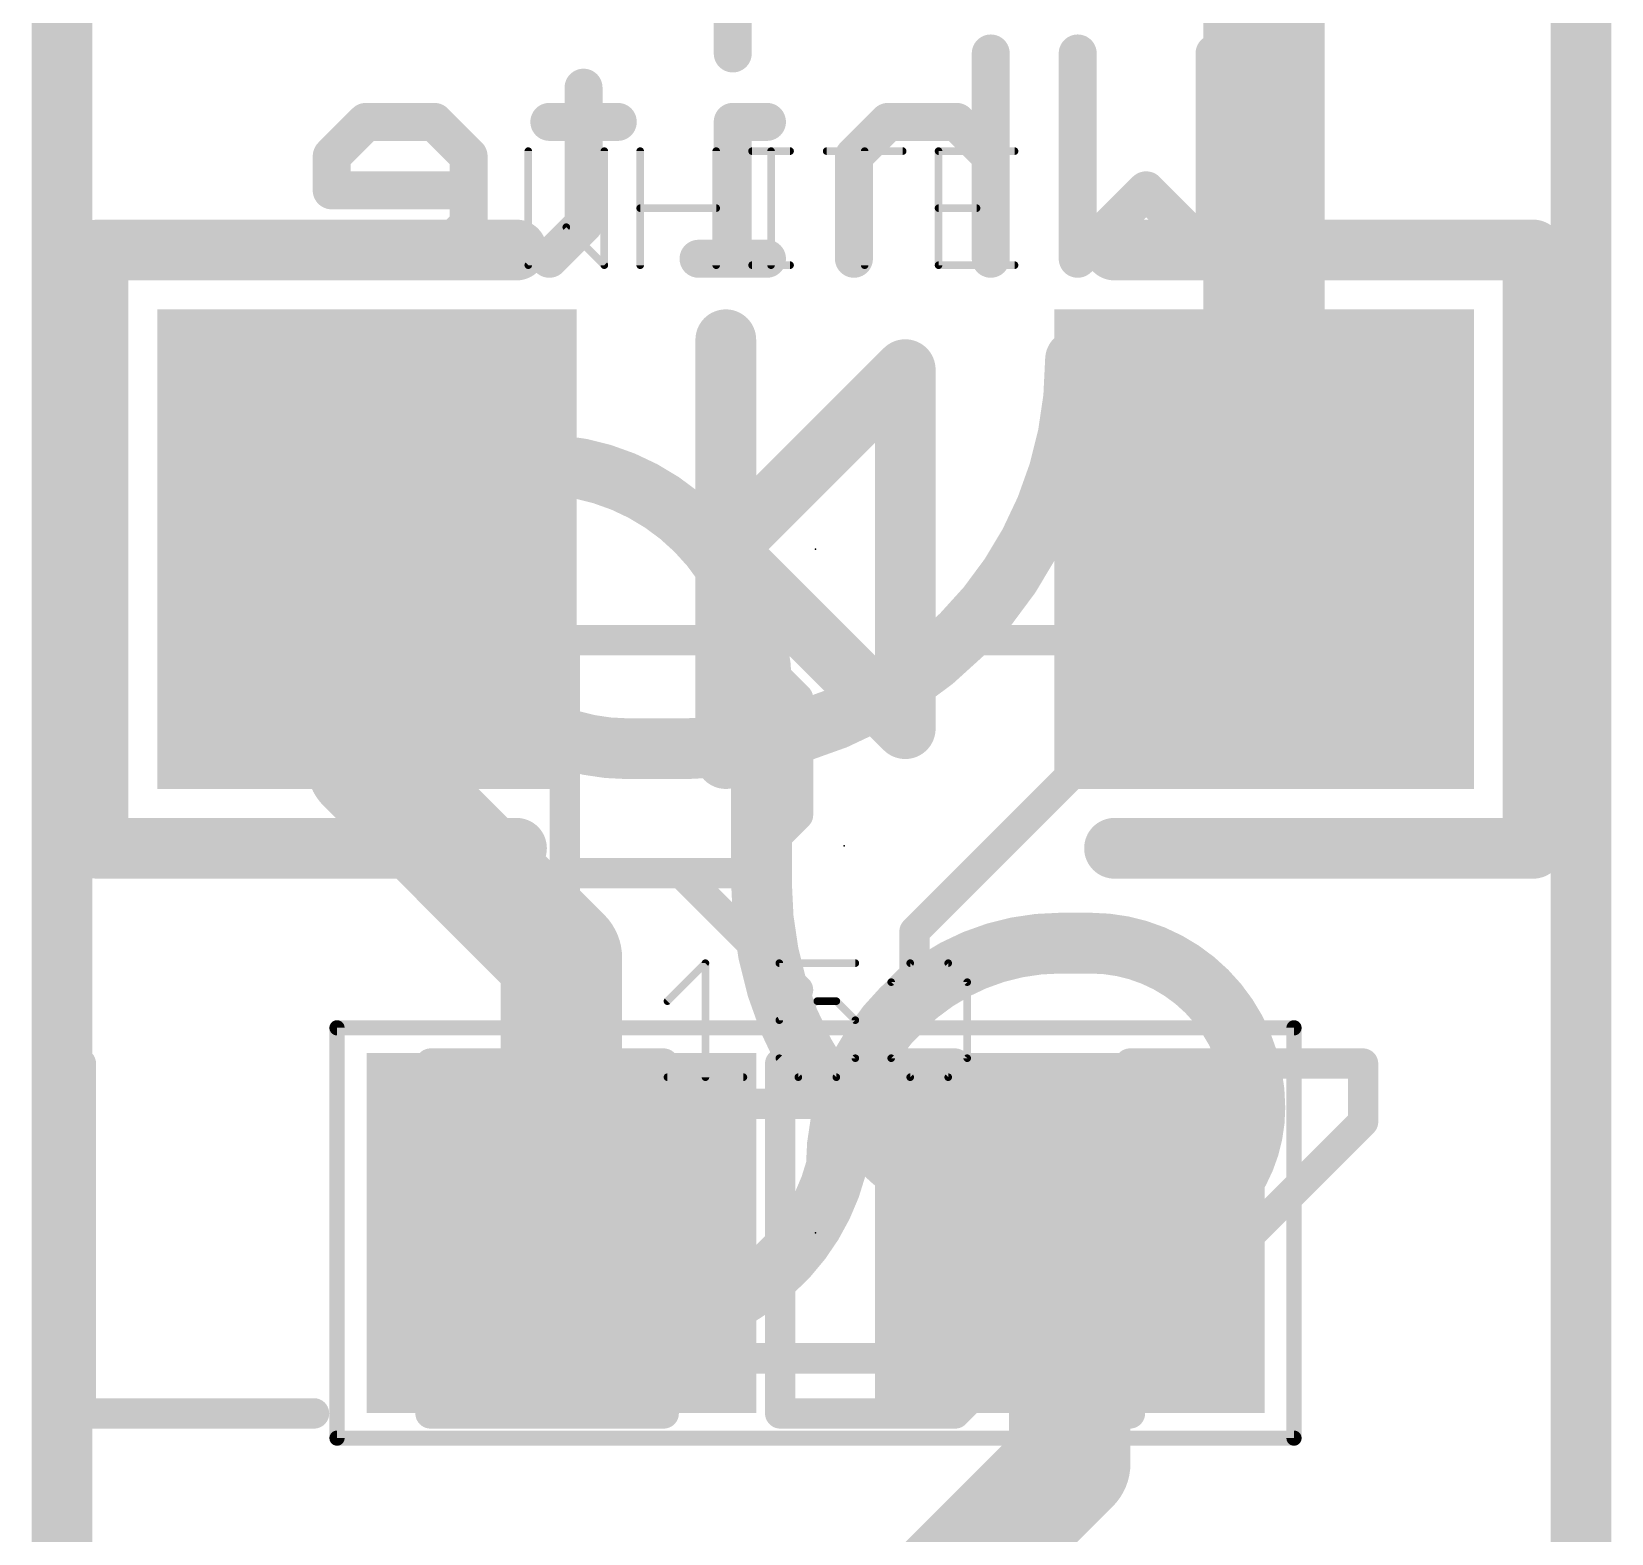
# Model space of a CAD drawing. Extents: x -10 to 102, y -14 to 18.
# Drawn here: x 0.41 to 5.69, y 3.14 to 8.16 of the extents above; entities that cross this region are included whole.
import ezdxf

# ---------------------------------------------------------------- set-up
doc = ezdxf.new("R2010")
doc.units = 0
for name, color, linetype in [('1', 12, 'CONTINUOUS'), ('20', 53, 'CONTINUOUS'), ('21', 41, 'CONTINUOUS'), ('22', 40, 'CONTINUOUS'), ('23', 53, 'CONTINUOUS'), ('24', 53, 'CONTINUOUS'), ('25', 253, 'CONTINUOUS'), ('27', 253, 'CONTINUOUS'), ('29', 40, 'CONTINUOUS'), ('31', 253, 'CONTINUOUS'), ('39', 12, 'CONTINUOUS'), ('51', 53, 'CONTINUOUS')]:
    doc.layers.add(name, color=color, linetype=linetype)

# ---------------------------------------------------------------- blocks, each defined once
blk = doc.blocks.new('RECT')
blk.add_solid([(-0.5, -0.5), (0.5, -0.5), (-0.5, 0.5), (0.5, 0.5)])

msp = doc.modelspace()

# ---------------------------------------------------------------- linework, layer by layer
at = {"layer": '1'}
for points, const_width in [([(4.528, 6.427), (4.528, 8.553)], 0.4064), ([(1.528, 6.427), (1.528, 5.711)], 0.4064), ([(1.528, 5.711), (1.9685, 5.2705)], 0.4064), ([(1.9685, 5.2705), (2.178, 5.061)], 0.4064), ([(1.9685, 5.2705), (2.032, 5.207)], 0.254), ([(2.178, 5.061), (2.178, 4.141)], 0.4064), ([(3.878, 4.141), (3.878, 3.37)], 0.4064), ([(3.878, 3.37), (3.048, 2.54)], 0.4064)]:
    msp.add_lwpolyline(points, dxfattribs=dict(at, const_width=const_width))
for points, const_width in [([(1.6296, 6.427, 1), (1.4264, 6.427)], 0.2032), ([(4.4264, 6.427, 1), (4.6296, 6.427)], 0.2032), ([(1.5998, 5.7828, 1), (1.4562, 5.6392)], 0.2032), ([(1.4264, 5.711, 1), (1.6296, 5.711)], 0.2032), ([(2.0403, 5.3423, 1), (1.8967, 5.1987)], 0.2032), ([(1.8967, 5.1987, 1), (2.0403, 5.3423)], 0.2032), ([(2.0134, 5.3154, 1), (1.9236, 5.2256)], 0.127), ([(1.9871, 5.1621, 1), (2.0769, 5.2519)], 0.127), ([(2.2796, 5.061, 1), (2.0764, 5.061)], 0.2032), ([(2.1062, 4.9892, 1), (2.2498, 5.1328)], 0.2032), ([(3.9796, 4.141, 1), (3.7764, 4.141)], 0.2032), ([(2.0764, 4.141, 1), (2.2796, 4.141)], 0.2032), ([(3.9498, 3.2982, 1), (3.8062, 3.4418)], 0.2032), ([(3.7764, 3.37, 1), (3.9796, 3.37)], 0.2032)]:
    msp.add_lwpolyline(points, format="xyb", dxfattribs=dict(at, const_width=const_width))
at = {"layer": '20', "const_width": 0.2032}
for points in [[(0.508, 1.778), (0.508, 9.652)], [(5.588, 9.652), (5.588, 1.778)]]:
    msp.add_lwpolyline(points, dxfattribs=at)
at = {"layer": '21', "const_width": 0.2032}
for points in [[(0.628, 5.427), (0.628, 7.427)], [(0.628, 7.427), (2.028, 7.427)], [(5.428, 7.427), (4.028, 7.427)], [(5.428, 5.427), (5.428, 7.427)], [(2.728, 6.427), (2.728, 7.127)], [(3.328, 7.027), (2.728, 6.427)], [(3.328, 5.827), (3.328, 7.027)], [(2.728, 5.727), (2.728, 6.427)], [(2.728, 6.427), (3.328, 5.827)], [(2.028, 5.427), (0.628, 5.427)], [(4.028, 5.427), (5.428, 5.427)]]:
    msp.add_lwpolyline(points, dxfattribs=at)
at = {"layer": '21', "const_width": 0.1016}
for points in [[(0.6788, 7.427, 1), (0.5772, 7.427)], [(0.628, 7.4778, 1), (0.628, 7.3762)], [(2.028, 7.3762, 1), (2.028, 7.4778)], [(4.028, 7.4778, 1), (4.028, 7.3762)], [(5.4788, 7.427, 1), (5.3772, 7.427)], [(5.428, 7.3762, 1), (5.428, 7.4778)], [(2.7788, 7.127, 1), (2.6772, 7.127)], [(3.3788, 7.027, 1), (3.2772, 7.027)], [(3.3639, 6.9911, 1), (3.2921, 7.0629)], [(2.7788, 6.427, 1), (2.6772, 6.427)], [(2.7639, 6.4629, 1), (2.6921, 6.3911)], [(2.6921, 6.4629, 1), (2.7639, 6.3911)], [(2.6772, 6.427, 1), (2.7788, 6.427)], [(3.2772, 5.827, 1), (3.3788, 5.827)], [(3.2921, 5.7911, 1), (3.3639, 5.8629)], [(2.6772, 5.727, 1), (2.7788, 5.727)], [(0.628, 5.4778, 1), (0.628, 5.3762)], [(2.028, 5.3762, 1), (2.028, 5.4778)], [(4.028, 5.4778, 1), (4.028, 5.3762)], [(5.428, 5.3762, 1), (5.428, 5.4778)], [(0.5772, 5.427, 1), (0.6788, 5.427)], [(5.3772, 5.427, 1), (5.4788, 5.427)]]:
    msp.add_lwpolyline(points, format="xyb", dxfattribs=at)
at = {"layer": '22'}
for points, const_width in [([(2.7512, 8.1985), (2.7512, 8.0841)], 0.127), ([(3.614, 8.0841), (3.614, 7.3978)], 0.127), ([(3.9049, 7.3978), (3.9049, 8.0841)], 0.127), ([(4.3624, 8.0841), (4.3624, 7.3978)], 0.127), ([(2.2523, 7.9697), (2.2523, 7.5121)], 0.127), ([(1.5245, 7.8553), (1.4101, 7.7409)], 0.127), ([(1.7533, 7.8553), (1.5245, 7.8553)], 0.127), ([(1.8677, 7.7409), (1.7533, 7.8553)], 0.127), ([(2.3667, 7.8553), (2.1379, 7.8553)], 0.127), ([(2.8656, 7.8553), (2.7512, 7.8553)], 0.127), ([(2.7512, 7.8553), (2.7512, 7.3978)], 0.127), ([(3.2708, 7.8553), (3.1564, 7.7409)], 0.127), ([(3.4996, 7.8553), (3.2708, 7.8553)], 0.127), ([(3.614, 7.7409), (3.4996, 7.8553)], 0.127), ([(1.4101, 7.7409), (1.4101, 7.6265)], 0.127), ([(1.8677, 7.5121), (1.8677, 7.7409)], 0.127), ([(3.1564, 7.7409), (3.1564, 7.3978)], 0.127), ([(1.4101, 7.6265), (1.8677, 7.6265)], 0.127), ([(4.1337, 7.6265), (3.9049, 7.3978)], 0.127), ([(4.3624, 7.3978), (4.1337, 7.6265)], 0.127), ([(1.7533, 7.3978), (1.8677, 7.5121)], 0.127), ([(2.2523, 7.5121), (2.1379, 7.3978)], 0.127), ([(1.5245, 7.3978), (1.7533, 7.3978)], 0.127), ([(2.8656, 7.3978), (2.6368, 7.3978)], 0.127), ([(1.9974, 6.71), (2.0974, 6.71)], 0.2032), ([(1.7474, 6.41), (1.7474, 6.46)], 0.2032), ([(2.8474, 5.96), (2.8474, 5.31)], 0.2032), ([(2.5974, 5.76), (2.3974, 5.76)], 0.2032), ([(3.9474, 5.11), (3.8474, 5.11)], 0.2032)]:
    msp.add_lwpolyline(points, dxfattribs=dict(at, const_width=const_width))
for points, const_width in [([(3.6458, 8.0841, 1), (3.5823, 8.0841)], 0.0635), ([(3.9366, 8.0841, 1), (3.8731, 8.0841)], 0.0635), ([(4.3942, 8.0841, 1), (4.3307, 8.0841)], 0.0635), ([(2.7195, 8.0841, 1), (2.783, 8.0841)], 0.0635), ([(2.284, 7.9697, 1), (2.2205, 7.9697)], 0.0635), ([(1.5245, 7.8871, 1), (1.5245, 7.8236)], 0.0635), ([(1.547, 7.8329, 1), (1.5021, 7.8778)], 0.0635), ([(1.7758, 7.8778, 1), (1.7309, 7.8329)], 0.0635), ([(1.7533, 7.8236, 1), (1.7533, 7.8871)], 0.0635), ([(2.1379, 7.8871, 1), (2.1379, 7.8236)], 0.0635), ([(2.3667, 7.8236, 1), (2.3667, 7.8871)], 0.0635), ([(2.7512, 7.8871, 1), (2.7512, 7.8236)], 0.0635), ([(2.783, 7.8553, 1), (2.7195, 7.8553)], 0.0635), ([(2.8656, 7.8236, 1), (2.8656, 7.8871)], 0.0635), ([(3.2708, 7.8871, 1), (3.2708, 7.8236)], 0.0635), ([(3.2933, 7.8329, 1), (3.2484, 7.8778)], 0.0635), ([(3.5221, 7.8778, 1), (3.4772, 7.8329)], 0.0635), ([(3.4996, 7.8236, 1), (3.4996, 7.8871)], 0.0635), ([(1.4419, 7.7409, 1), (1.3784, 7.7409)], 0.0635), ([(1.3877, 7.7634, 1), (1.4326, 7.7185)], 0.0635), ([(1.8995, 7.7409, 1), (1.836, 7.7409)], 0.0635), ([(1.8453, 7.7185, 1), (1.8902, 7.7634)], 0.0635), ([(3.1882, 7.7409, 1), (3.1247, 7.7409)], 0.0635), ([(3.134, 7.7634, 1), (3.1789, 7.7185)], 0.0635), ([(3.5916, 7.7185, 1), (3.6365, 7.7634)], 0.0635), ([(1.4101, 7.6583, 1), (1.4101, 7.5948)], 0.0635), ([(1.8677, 7.5948, 1), (1.8677, 7.6583)], 0.0635), ([(4.1561, 7.649, 1), (4.1112, 7.6041)], 0.0635), ([(4.1561, 7.6041, 1), (4.1112, 7.649)], 0.0635), ([(1.3784, 7.6265, 1), (1.4419, 7.6265)], 0.0635), ([(1.8902, 7.4897, 1), (1.8453, 7.5346)], 0.0635), ([(2.2747, 7.4897, 1), (2.2298, 7.5346)], 0.0635), ([(1.836, 7.5121, 1), (1.8995, 7.5121)], 0.0635), ([(2.2205, 7.5121, 1), (2.284, 7.5121)], 0.0635), ([(1.5245, 7.4295, 1), (1.5245, 7.366)], 0.0635), ([(1.7309, 7.4202, 1), (1.7758, 7.3753)], 0.0635), ([(1.7533, 7.366, 1), (1.7533, 7.4295)], 0.0635), ([(2.1154, 7.4202, 1), (2.1603, 7.3753)], 0.0635), ([(2.6368, 7.4295, 1), (2.6368, 7.366)], 0.0635), ([(2.8656, 7.366, 1), (2.8656, 7.4295)], 0.0635), ([(3.8824, 7.4202, 1), (3.9273, 7.3753)], 0.0635), ([(4.34, 7.3753, 1), (4.3849, 7.4202)], 0.0635), ([(2.7195, 7.3978, 1), (2.783, 7.3978)], 0.0635), ([(3.1247, 7.3978, 1), (3.1882, 7.3978)], 0.0635), ([(3.5823, 7.3978, 1), (3.6458, 7.3978)], 0.0635), ([(3.8731, 7.3978, 1), (3.9366, 7.3978)], 0.0635), ([(4.3307, 7.3978, 1), (4.3942, 7.3978)], 0.0635), ([(2.5974, 5.76, 0.4142), (3.8974, 7.06)], 0.2032), ([(3.9482, 7.06, 1), (3.8466, 7.06)], 0.1016), ([(1.9974, 6.71, 0.4142), (1.7474, 6.46)], 0.2032), ([(1.9974, 6.7608, 1), (1.9974, 6.6592)], 0.1016), ([(1.9974, 6.6592, 1), (1.9974, 6.7608)], 0.1016), ([(2.8474, 5.96, 0.4142), (2.0974, 6.71)], 0.2032), ([(2.0974, 6.7608, 1), (2.0974, 6.6592)], 0.1016), ([(2.0974, 6.6592, 1), (2.0974, 6.7608)], 0.1016), ([(1.7982, 6.46, 1), (1.6966, 6.46)], 0.1016), ([(1.7474, 6.41, 0.4142), (2.3974, 5.76)], 0.2032), ([(1.7982, 6.41, 1), (1.6966, 6.41)], 0.1016), ([(1.6966, 6.46, 1), (1.7982, 6.46)], 0.1016), ([(1.6966, 6.41, 1), (1.7982, 6.41)], 0.1016), ([(2.8982, 5.96, 1), (2.7966, 5.96)], 0.1016), ([(2.7966, 5.96, 1), (2.8982, 5.96)], 0.1016), ([(2.3974, 5.8108, 1), (2.3974, 5.7092)], 0.1016), ([(2.3974, 5.7092, 1), (2.3974, 5.8108)], 0.1016), ([(2.5974, 5.8108, 1), (2.5974, 5.7092)], 0.1016), ([(2.5974, 5.7092, 1), (2.5974, 5.8108)], 0.1016), ([(2.8474, 5.31, 0.4142), (4.0474, 4.11)], 0.2032), ([(2.8982, 5.31, 1), (2.7966, 5.31)], 0.1016), ([(2.7966, 5.31, 1), (2.8982, 5.31)], 0.1016), ([(3.8474, 5.11, 0.4142), (3.0974, 4.36)], 0.2032), ([(3.8474, 5.1608, 1), (3.8474, 5.0592)], 0.1016), ([(3.8474, 5.0592, 1), (3.8474, 5.1608)], 0.1016), ([(4.4974, 4.56, 0.4142), (3.9474, 5.11)], 0.2032), ([(3.9474, 5.1608, 1), (3.9474, 5.0592)], 0.1016), ([(3.9474, 5.0592, 1), (3.9474, 5.1608)], 0.1016), ([(4.0474, 4.11, 0.4142), (4.4974, 4.56)], 0.2032), ([(4.5482, 4.56, 1), (4.4466, 4.56)], 0.1016), ([(4.4466, 4.56, 1), (4.5482, 4.56)], 0.1016), ([(2.2474, 3.86, 0.4142), (3.0974, 4.36)], 0.2032), ([(3.1466, 4.3473, 1), (3.0482, 4.3727)], 0.1016), ([(3.0466, 4.36, 1), (3.1482, 4.36)], 0.1016), ([(4.0474, 4.1608, 1), (4.0474, 4.0592)], 0.1016), ([(4.0474, 4.0592, 1), (4.0474, 4.1608)], 0.1016), ([(2.2601, 3.9092, 1), (2.2347, 3.8108)], 0.1016)]:
    msp.add_lwpolyline(points, format="xyb", dxfattribs=dict(at, const_width=const_width))
at = {"layer": '23'}
for p in [(3.028, 6.427), (3.028, 4.141)]:
    msp.add_point(p, dxfattribs=at)
at = {"layer": '24'}
msp.add_point((3.1242, 5.4356), dxfattribs=at)
at = {"layer": '25', "const_width": 0.1016}
for points in [[(2.1898, 4.9538), (2.1898, 6.1232)], [(2.1898, 6.1232), (2.7745, 6.1232)], [(2.7745, 6.1232), (2.9694, 5.9283)], [(3.3592, 6.1232), (4.1388, 6.1232)], [(4.1388, 6.1232), (4.1388, 5.9283)], [(2.9694, 5.9283), (2.9694, 5.5385)], [(4.1388, 5.9283), (3.3592, 5.1487)], [(2.9694, 5.5385), (2.7745, 5.3436)], [(2.7745, 5.3436), (2.1898, 5.3436)], [(2.5796, 5.3436), (2.9694, 4.9538)], [(3.3592, 5.1487), (3.3592, 4.9538)], [(0.5712, 4.7072), (0.5712, 3.5378)], [(2.5202, 4.7072), (1.7406, 4.7072)], [(1.7406, 4.7072), (1.7406, 3.5378)], [(2.91, 4.7072), (2.91, 3.5378)], [(3.4947, 4.7072), (2.91, 4.7072)], [(3.6896, 4.5123), (3.4947, 4.7072)], [(4.0794, 4.7072), (4.859, 4.7072)], [(4.859, 4.7072), (4.859, 4.5123)], [(3.6896, 3.7327), (3.6896, 4.5123)], [(4.859, 4.5123), (4.0794, 3.7327)], [(1.7406, 4.1225), (2.1304, 4.1225)], [(3.4947, 3.5378), (3.6896, 3.7327)], [(4.0794, 3.7327), (4.0794, 3.5378)], [(0.5712, 3.5378), (1.3508, 3.5378)], [(1.7406, 3.5378), (2.5202, 3.5378)], [(2.91, 3.5378), (3.4947, 3.5378)]]:
    msp.add_lwpolyline(points, dxfattribs=at)
at = {"layer": '25', "const_width": 0.0508}
for points in [[(2.2152, 6.1232, 1), (2.1644, 6.1232)], [(2.1898, 6.1486, 1), (2.1898, 6.0978)], [(2.7925, 6.1412, 1), (2.7565, 6.1052)], [(2.7745, 6.0978, 1), (2.7745, 6.1486)], [(3.3592, 6.1486, 1), (3.3592, 6.0978)], [(4.1642, 6.1232, 1), (4.1134, 6.1232)], [(4.1388, 6.0978, 1), (4.1388, 6.1486)], [(2.9948, 5.9283, 1), (2.944, 5.9283)], [(2.9514, 5.9103, 1), (2.9874, 5.9463)], [(4.1568, 5.9103, 1), (4.1208, 5.9463)], [(4.1134, 5.9283, 1), (4.1642, 5.9283)], [(2.944, 5.5385, 1), (2.9948, 5.5385)], [(2.9874, 5.5205, 1), (2.9514, 5.5565)], [(2.1898, 5.369, 1), (2.1898, 5.3182)], [(2.5976, 5.3616, 1), (2.5616, 5.3256)], [(2.7745, 5.3182, 1), (2.7745, 5.369)], [(2.7565, 5.3616, 1), (2.7925, 5.3256)], [(3.3412, 5.1667, 1), (3.3772, 5.1307)], [(3.3846, 5.1487, 1), (3.3338, 5.1487)], [(2.1644, 4.9538, 1), (2.2152, 4.9538)], [(2.9514, 4.9358, 1), (2.9874, 4.9718)], [(3.3338, 4.9538, 1), (3.3846, 4.9538)], [(0.5966, 4.7072, 1), (0.5458, 4.7072)], [(1.7406, 4.7326, 1), (1.7406, 4.6818)], [(1.766, 4.7072, 1), (1.7152, 4.7072)], [(2.5202, 4.6818, 1), (2.5202, 4.7326)], [(2.9354, 4.7072, 1), (2.8846, 4.7072)], [(2.91, 4.7326, 1), (2.91, 4.6818)], [(3.5127, 4.7252, 1), (3.4767, 4.6892)], [(3.4947, 4.6818, 1), (3.4947, 4.7326)], [(4.0794, 4.7326, 1), (4.0794, 4.6818)], [(4.8844, 4.7072, 1), (4.8336, 4.7072)], [(4.859, 4.6818, 1), (4.859, 4.7326)], [(3.715, 4.5123, 1), (3.6642, 4.5123)], [(3.6716, 4.4943, 1), (3.7076, 4.5303)], [(4.877, 4.4943, 1), (4.841, 4.5303)], [(4.8336, 4.5123, 1), (4.8844, 4.5123)], [(1.7406, 4.1479, 1), (1.7406, 4.0971)], [(2.1304, 4.0971, 1), (2.1304, 4.1479)], [(3.6642, 3.7327, 1), (3.715, 3.7327)], [(3.7076, 3.7147, 1), (3.6716, 3.7507)], [(4.0614, 3.7507, 1), (4.0974, 3.7147)], [(4.1048, 3.7327, 1), (4.054, 3.7327)], [(0.5712, 3.5632, 1), (0.5712, 3.5124)], [(0.5458, 3.5378, 1), (0.5966, 3.5378)], [(1.3508, 3.5124, 1), (1.3508, 3.5632)], [(1.7406, 3.5632, 1), (1.7406, 3.5124)], [(1.7152, 3.5378, 1), (1.766, 3.5378)], [(2.5202, 3.5124, 1), (2.5202, 3.5632)], [(2.91, 3.5632, 1), (2.91, 3.5124)], [(2.8846, 3.5378, 1), (2.9354, 3.5378)], [(3.4767, 3.5558, 1), (3.5127, 3.5198)], [(3.4947, 3.5124, 1), (3.4947, 3.5632)], [(4.054, 3.5378, 1), (4.1048, 3.5378)]]:
    msp.add_lwpolyline(points, format="xyb", dxfattribs=at)
at = {"layer": '27', "const_width": 0.0254}
for points in [[(2.0674, 7.7576), (2.0674, 7.3763)], [(2.3216, 7.3763), (2.3216, 7.7576)], [(2.4416, 7.3763), (2.4416, 7.7576)], [(2.6958, 7.7576), (2.6958, 7.3763)], [(2.8158, 7.7576), (2.9429, 7.7576)], [(2.8794, 7.3763), (2.8794, 7.7576)], [(3.0653, 7.7576), (3.3195, 7.7576)], [(3.1924, 7.3763), (3.1924, 7.7576)], [(3.6937, 7.7576), (3.4395, 7.7576)], [(3.4395, 7.7576), (3.4395, 7.3763)], [(2.4416, 7.567), (2.6958, 7.567)], [(3.4395, 7.567), (3.5666, 7.567)], [(2.0674, 7.3763), (2.1945, 7.5034)], [(2.1945, 7.5034), (2.3216, 7.3763)], [(2.8158, 7.3763), (2.9429, 7.3763)], [(3.4395, 7.3763), (3.6937, 7.3763)], [(2.5327, 4.9159), (2.6598, 5.043)], [(2.6598, 5.043), (2.6598, 4.6617)], [(3.1611, 5.043), (2.9069, 5.043)], [(2.9069, 5.043), (2.9069, 4.8524)], [(3.2811, 4.9795), (3.3447, 5.043)], [(3.3447, 5.043), (3.4718, 5.043)], [(3.4718, 5.043), (3.5353, 4.9795)], [(3.2811, 4.7253), (3.2811, 4.9795)], [(3.2811, 4.7253), (3.5353, 4.9795)], [(3.5353, 4.9795), (3.5353, 4.7253)], [(2.9069, 4.8524), (3.034, 4.9159)], [(3.034, 4.9159), (3.0976, 4.9159)], [(3.0976, 4.9159), (3.1611, 4.8524)], [(3.1611, 4.8524), (3.1611, 4.7253)], [(2.9705, 4.6617), (2.9069, 4.7253)], [(3.1611, 4.7253), (3.0976, 4.6617)], [(3.3447, 4.6617), (3.2811, 4.7253)], [(3.5353, 4.7253), (3.4718, 4.6617)], [(2.5327, 4.6617), (2.7869, 4.6617)], [(3.0976, 4.6617), (2.9705, 4.6617)], [(3.4718, 4.6617), (3.3447, 4.6617)]]:
    msp.add_lwpolyline(points, dxfattribs=at)
at = {"layer": '27', "const_width": 0.0127}
for points in [[(2.0737, 7.7576, 1), (2.061, 7.7576)], [(2.328, 7.7576, 1), (2.3153, 7.7576)], [(2.448, 7.7576, 1), (2.4353, 7.7576)], [(2.7022, 7.7576, 1), (2.6895, 7.7576)], [(2.8158, 7.764, 1), (2.8158, 7.7513)], [(2.8857, 7.7576, 1), (2.873, 7.7576)], [(2.9429, 7.7513, 1), (2.9429, 7.764)], [(3.0653, 7.764, 1), (3.0653, 7.7513)], [(3.1987, 7.7576, 1), (3.186, 7.7576)], [(3.3195, 7.7513, 1), (3.3195, 7.764)], [(3.4458, 7.7576, 1), (3.4331, 7.7576)], [(3.4395, 7.764, 1), (3.4395, 7.7513)], [(3.6937, 7.7513, 1), (3.6937, 7.764)], [(2.4416, 7.5733, 1), (2.4416, 7.5606)], [(2.6958, 7.5606, 1), (2.6958, 7.5733)], [(3.4395, 7.5733, 1), (3.4395, 7.5606)], [(3.5666, 7.5606, 1), (3.5666, 7.5733)], [(2.199, 7.5079, 1), (2.19, 7.4989)], [(2.199, 7.4989, 1), (2.19, 7.5079)], [(2.0629, 7.3808, 1), (2.0719, 7.3718)], [(2.061, 7.3763, 1), (2.0737, 7.3763)], [(2.3153, 7.3763, 1), (2.328, 7.3763)], [(2.3171, 7.3718, 1), (2.3261, 7.3808)], [(2.4353, 7.3763, 1), (2.448, 7.3763)], [(2.6895, 7.3763, 1), (2.7022, 7.3763)], [(2.8158, 7.3827, 1), (2.8158, 7.37)], [(2.873, 7.3763, 1), (2.8857, 7.3763)], [(2.9429, 7.37, 1), (2.9429, 7.3827)], [(3.186, 7.3763, 1), (3.1987, 7.3763)], [(3.4331, 7.3763, 1), (3.4458, 7.3763)], [(3.4395, 7.3827, 1), (3.4395, 7.37)], [(3.6937, 7.37, 1), (3.6937, 7.3827)], [(2.6662, 5.043, 1), (2.6535, 5.043)], [(2.6643, 5.0385, 1), (2.6553, 5.0475)], [(2.9069, 5.0494, 1), (2.9069, 5.0367)], [(2.9133, 5.043, 1), (2.9006, 5.043)], [(3.1611, 5.0367, 1), (3.1611, 5.0494)], [(3.3447, 5.0494, 1), (3.3447, 5.0367)], [(3.3492, 5.0385, 1), (3.3402, 5.0475)], [(3.4763, 5.0475, 1), (3.4673, 5.0385)], [(3.4718, 5.0367, 1), (3.4718, 5.0494)], [(3.2766, 4.984, 1), (3.2856, 4.975)], [(3.2875, 4.9795, 1), (3.2748, 4.9795)], [(3.5417, 4.9795, 1), (3.529, 4.9795)], [(3.5398, 4.975, 1), (3.5308, 4.984)], [(3.5308, 4.975, 1), (3.5398, 4.984)], [(2.5282, 4.9204, 1), (2.5372, 4.9114)], [(3.034, 4.9223, 1), (3.034, 4.9096)], [(3.0369, 4.9102, 1), (3.0312, 4.9216)], [(3.1021, 4.9204, 1), (3.0931, 4.9114)], [(3.0976, 4.9096, 1), (3.0976, 4.9223)], [(2.9041, 4.858, 1), (2.9097, 4.8467)], [(3.1675, 4.8524, 1), (3.1548, 4.8524)], [(3.1566, 4.8479, 1), (3.1656, 4.8569)], [(2.9006, 4.8524, 1), (2.9133, 4.8524)], [(2.9114, 4.7297, 1), (2.9024, 4.7208)], [(3.1548, 4.7253, 1), (3.1675, 4.7253)], [(3.1656, 4.7208, 1), (3.1566, 4.7297)], [(3.2856, 4.7297, 1), (3.2766, 4.7208)], [(3.2766, 4.7297, 1), (3.2856, 4.7208)], [(3.2748, 4.7253, 1), (3.2875, 4.7253)], [(3.529, 4.7253, 1), (3.5417, 4.7253)], [(3.5398, 4.7208, 1), (3.5308, 4.7297)], [(2.5327, 4.6681, 1), (2.5327, 4.6554)], [(2.6535, 4.6617, 1), (2.6662, 4.6617)], [(2.7869, 4.6554, 1), (2.7869, 4.6681)], [(2.9705, 4.6681, 1), (2.9705, 4.6554)], [(2.966, 4.6572, 1), (2.9749, 4.6662)], [(3.0931, 4.6662, 1), (3.1021, 4.6572)], [(3.0976, 4.6554, 1), (3.0976, 4.6681)], [(3.3447, 4.6681, 1), (3.3447, 4.6554)], [(3.3402, 4.6572, 1), (3.3492, 4.6662)], [(3.4673, 4.6662, 1), (3.4763, 4.6572)], [(3.4718, 4.6554, 1), (3.4718, 4.6681)]]:
    msp.add_lwpolyline(points, format="xyb", dxfattribs=at)
at = {"layer": '39', "const_width": 0.0508}
for points in [[(1.4278, 4.8268), (4.6282, 4.8268)], [(1.4278, 3.4552), (1.4278, 4.8268)], [(4.6282, 4.8268), (4.6282, 3.4552)], [(4.6282, 3.4552), (1.4278, 3.4552)]]:
    msp.add_lwpolyline(points, dxfattribs=at)
at = {"layer": '39', "const_width": 0.0254}
for points in [[(1.4278, 4.8395, 1), (1.4278, 4.8141)], [(1.4405, 4.8268, 1), (1.4151, 4.8268)], [(4.6409, 4.8268, 1), (4.6155, 4.8268)], [(4.6282, 4.8141, 1), (4.6282, 4.8395)], [(1.4278, 3.4679, 1), (1.4278, 3.4425)], [(1.4151, 3.4552, 1), (1.4405, 3.4552)], [(4.6155, 3.4552, 1), (4.6409, 3.4552)], [(4.6282, 3.4425, 1), (4.6282, 3.4679)]]:
    msp.add_lwpolyline(points, format="xyb", dxfattribs=at)
at = {"layer": '51', "const_width": 0.1016}
for points in [[(2.672, 4.573), (3.384, 4.573)], [(2.672, 3.722), (3.384, 3.722)]]:
    msp.add_lwpolyline(points, dxfattribs=at)
at = {"layer": '51', "const_width": 0.0508}
for points in [[(2.672, 4.5984, 1), (2.672, 4.5476)], [(3.384, 4.5476, 1), (3.384, 4.5984)], [(2.672, 3.7474, 1), (2.672, 3.6966)], [(3.384, 3.6966, 1), (3.384, 3.7474)]]:
    msp.add_lwpolyline(points, format="xyb", dxfattribs=at)

# ---------------------------------------------------------------- block references
at = {"layer": '1', "xscale": 1.2, "yscale": 1.4, "rotation": 180}
for p in [(1.528, 6.427), (4.528, 6.427)]:
    msp.add_blockref('RECT', p, dxfattribs=at)
at = {"layer": '1', "xscale": 1.1}
for p in [(2.178, 4.141), (3.878, 4.141)]:
    msp.add_blockref('RECT', p, dxfattribs=at)
at = {"layer": '29', "xscale": 1.4032, "yscale": 1.6032, "rotation": 180}
for p in [(1.528, 6.427), (4.528, 6.427)]:
    msp.add_blockref('RECT', p, dxfattribs=at)
at = {"layer": '29', "xscale": 1.3032, "yscale": 1.2032}
for p in [(2.178, 4.141), (3.878, 4.141)]:
    msp.add_blockref('RECT', p, dxfattribs=at)
at = {"layer": '31', "xscale": 1.2, "yscale": 1.4, "rotation": 180}
for p in [(1.528, 6.427), (4.528, 6.427)]:
    msp.add_blockref('RECT', p, dxfattribs=at)
at = {"layer": '31', "xscale": 1.1}
for p in [(2.178, 4.141), (3.878, 4.141)]:
    msp.add_blockref('RECT', p, dxfattribs=at)
at = {"layer": '51', "xscale": 0.5001, "yscale": 0.95}
for p in [(2.4399, 4.1461), (3.6082, 4.1461)]:
    msp.add_blockref('RECT', p, dxfattribs=at)

doc.saveas('drawing.dxf')
